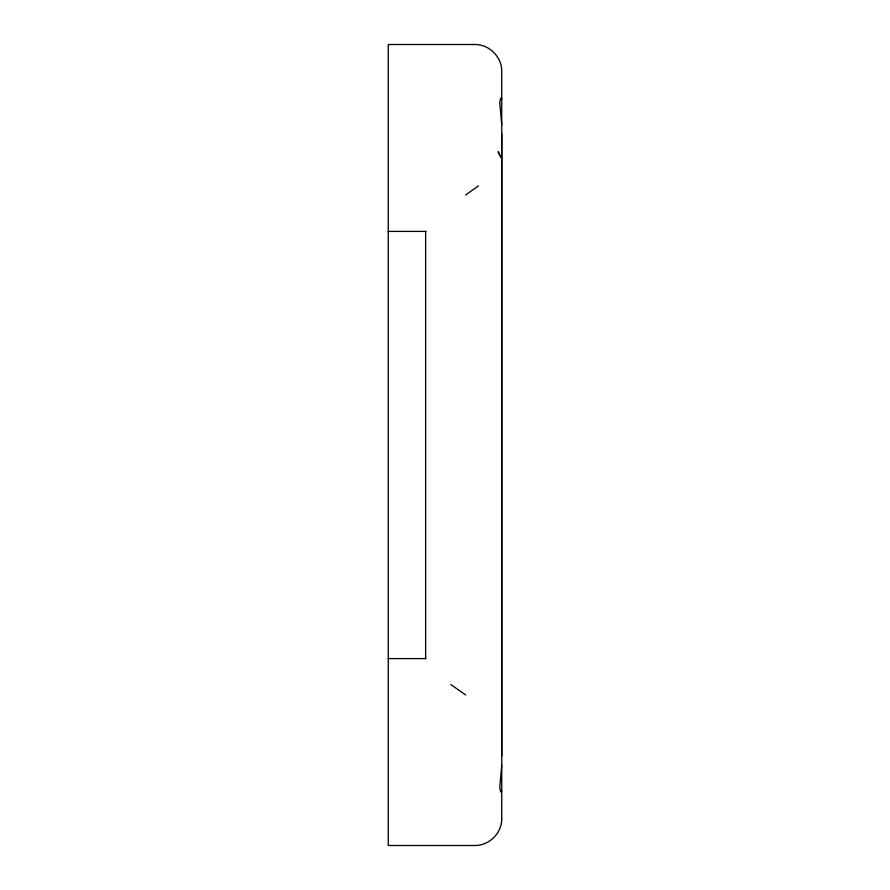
<?xml version="1.0" encoding="UTF-8"?>
<svg xmlns="http://www.w3.org/2000/svg" width="890" height="890" viewBox="0 0 890 890"><rect width="100%" height="100%" fill="white"/><g stroke="black" fill="none" stroke-linecap="round" stroke-linejoin="round"><path stroke-width="1.33" d="M501.738 756.144L501.738 133.856M501.738 765.367L499.757 787.394L500.658 791.766L501.382 792.033L501.738 791.01M465.693 195.01L478.431 185.832M388.262 231.4L425.921 231.4M388.262 658.6L425.921 658.6M450.863 684.577L465.693 694.99M499.857 155.405L498.155 151.723L500.825 157.586M501.738 98.99L501.382 97.967L500.658 98.234L499.757 102.606L501.738 124.633M425.643 231.4L425.643 658.6M501.738 818.8C501.827 833.085 489.322 845.589 475.038 845.5L388.262 845.5L388.262 44.5L475.038 44.5C489.322 44.411 501.827 56.916 501.738 71.2L501.738 818.8"/></g></svg>
